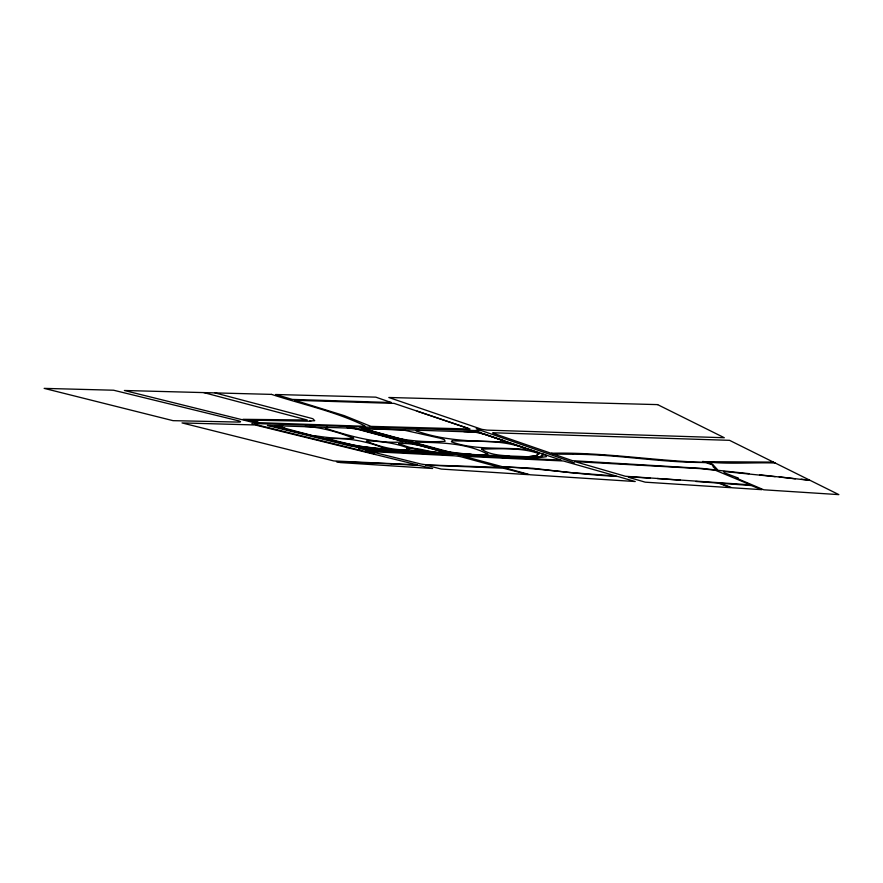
<?xml version="1.0" encoding="UTF-8"?>
<svg xmlns="http://www.w3.org/2000/svg" width="883" height="883" viewBox="0 0 883 883"><rect width="100%" height="100%" fill="white"/><g stroke="black" fill="none" stroke-linecap="round" stroke-linejoin="round"><path stroke-width="1.32" d="M462.847 454.403L454.844 453.994C484.922 454.8 516.5 461.39 546.345 456.654L546.169 455.352L542.736 454.138L540.341 456.754L531.246 457.582L443.288 453.421A271.291 24.084 6.6 0 0 426.666 452.637A194.724 18.19 6.8 0 0 411.357 452.129L409.524 452.074A87.87 9.658 7.7 0 1 395.606 451.39L372.008 449.315L359.127 447.217A138.686 15.673 7.2 0 1 344.425 443.84L270.871 425.562L267.372 425.44L350.209 445.948L361.169 447.813L270.871 425.562M560.804 460.109L460.098 455.374L447.405 452.052M327.096 427.129L325.33 427.869L328.333 429.248C352.405 436.82 377.604 443.752 403.101 441.986L399.171 440.187L359.911 429.535L347.229 427.769M418.818 430.12L415.816 430.672C444.281 441.18 475.418 441.357 505.396 441.82L503.785 440.628L485.109 434.337L475.264 432.195L463.774 431.61M369.646 428.531L366.511 429.006C391.059 439.204 418.63 442.957 445.12 441.301L444.403 439.668L440.429 438.277L404.326 430.209L361.765 428.354L478.818 432.217L539.049 452.902L539.005 453.873L535.65 456.014L528.189 456.776C490.098 454.811 450.871 456.776 414.546 442.968L415.617 442.173C439.911 442.626 465.926 442.703 487.891 454.215L482.758 454.734M282.67 425.716L277.77 426.213L285.077 428.288M527.902 456.754L536.334 455.573L539.016 453.63C521.169 447.228 500.297 448.95 481.423 449.061C489.259 454.613 499.491 455.319 508.818 455.904M403.134 450.065L405.065 449.999A33.554 3.499 7.3 0 1 405.805 449.977L407.284 449.977A46.457 4.801 7.2 0 1 414.668 450.253L419.006 450.518A31.523 3.3 7.3 0 1 419.635 450.562L424.999 451.268L411.268 450.783L423.332 451.941L421.644 451.511M402.913 450.065L399.878 450.131A31.843 3.4 7.6 0 1 396.412 450.043L396.213 450.043M773.365 462.107L704.336 461.677C727.647 464.513 751.643 462.262 775.175 463.001M361.445 446.964L363.542 447.129A18.576 1.898 7.6 0 1 365.672 447.383L368.686 447.747A22.66 2.395 7.6 0 0 371.18 448.034M422.438 451.533L433.752 452.405M254.679 423.531L480.54 430.705M382.902 448.928L384.083 448.983M471.213 454.215L450.959 453.045L361.743 428.387L364.436 429.359M466.732 454.546L471.081 454.756M440.142 452.924L446.511 453.233A82.483 9.36 7.5 0 0 448.409 453.31L451.334 454.16A8.079 0.861 7.2 0 1 452.361 454.977L381.059 451.334A26.258 2.737 7.6 0 1 375.705 450.805L358.465 448.531L362.637 448.089L383.189 450.705L449.259 453.741L451.842 454.502L388.09 451.533L360.915 448.266M473.277 454.866L519.546 457.471A52.803 6.104 7 0 0 525.948 457.681L534.91 457.56A45.618 5.254 6.9 0 0 539.745 457.008L542.328 456.058A68.951 7.98 7.1 0 0 542.957 454.491L542.736 454.138M439.579 452.902L434.182 452.46M650.23 478.189L630.506 476.886A6.634 0.695 6.3 0 0 628.42 477.273L645.241 482.173L730.683 487.67L718.42 483.089L695.848 481.467M304.922 426.423C321.699 427.273 338.255 432.195 353.752 438.266C340.683 439.105 327.427 437.747 314.503 435.65M379.789 448.752L379.635 448.741A42.031 4.503 7.7 0 1 377.769 448.608L377.505 448.586M657.217 478.509L680.34 480.175M374.955 448.387L374.58 448.354A21.865 2.307 7.6 0 1 372.438 448.167L371.853 448.1M477.571 432.041L560.826 460.043M749.005 473.652L718.111 470.33L712.438 464.149L703.828 461.544L702.515 461.5L712.504 464.866L713.287 466.975L716.621 470.054L701.687 468.398L572.526 460.694L493.189 433.255A4.57 0.585 6.9 0 1 492.857 432.758L729.524 440.33L809.667 480.131L801.146 479.215M779.236 476.864L810.307 480.451L838.85 494.623L763.773 489.8L735.705 477.869L738.177 478.023L724.336 472.791L723.74 471.467L775.186 476.688M759.546 474.767L795.373 478.84M388.354 449.348L388.156 449.326A8.002 0.828 7.5 0 0 384.171 449.006M388.608 449.381L389.513 449.502M251.887 423.597L374.657 453.851M444.502 451.268L376.666 432.891M215.044 392.902L312.825 418.708L314.745 420.716L309.767 420.959L310.783 421.279L249.58 420.076L258.52 422.471L242.968 419.315L307.24 420.01L203.807 392.604M353.355 428.123L405.827 442.24M360.043 427.769L463.917 455.948M362.129 447.493L363.134 447.802M361.732 447.372L361.136 447.162M417.107 411.136L470.043 429.028L370.915 426.368L344.304 415.661L294.69 400.286L394.138 403.388L468.056 428.299M476.169 428.785L574.303 462.858M394.646 449.966A7.881 0.828 7.5 0 1 391.456 449.745A10.486 1.104 7.5 0 1 389.646 449.513M425.529 465.076L441.279 469.061L528.52 474.668L503.288 468.2L425.529 465.076M417.251 464.822L333.763 460.937L182.019 422.924L255.132 424.966L417.229 464.844M452.228 440.794L451.356 441.798C473.641 449.977 498.442 447.273 521.687 449.171L525.981 448.719C502.846 439.447 476.743 441.61 452.228 440.794M407.063 448.398L409.293 449.69C394.513 450.716 379.9 446.754 366.324 441.224L366.953 440.882C381.511 441.202 396.357 443.178 409.9 448.696L407.946 449.734C362.339 451.29 318.443 436.644 274.756 425.705L356.18 428.321L445.838 452.582C433.089 454.292 420.253 446.997 407.063 448.398M499.734 467.328L430.407 465.076A9.018 0.872 7.3 0 1 420.893 464.016L365.187 450.187L372.803 451.312A7.373 0.751 7.6 0 0 377.405 451.908L453.641 455.783A5.717 0.607 7.2 0 1 461.654 456.941L499.734 467.328M750.572 484.877L625.473 476.279L574.8 461.577L699.733 468.575L715.34 470.242L750.572 484.877M384.822 448.321L378.973 448.476L357.394 446.081L327.692 438.807C347.063 437.383 366.732 441.323 384.822 448.321M501.721 466.93L530.043 474.767L635.252 481.533L617.636 476.445C578.884 474.624 540.506 468.067 501.721 466.93M444.822 452.427C429.27 452.968 413.089 449.028 398.597 443.663C414.392 442.427 429.866 448.244 444.822 452.427M615.87 475.981L569.59 472.526L532.791 468.277L502.582 466.754L463.663 456.29L563.354 460.981L615.926 475.926M391.246 402.527L292.284 399.403L275.595 394.502L375.794 397.151L391.246 402.527M720.903 483.277L720.274 483.299L731.797 487.736L761.897 489.679L751.29 485.562L720.903 483.277M573.133 454.259L553.95 454.105L551.522 453.233C603.023 452.052 654.193 460.849 705.418 462.482C661.135 462.758 617.383 454.27 573.133 454.259M211.059 421.478L173.024 420.661L44.15 388.377L113.576 390.22L238.443 420.794A9.161 0.993 8.3 0 1 237.737 422.063L211.059 421.478M271.556 394.392L124.348 390.496L253.244 422.471L364.127 426.268A5.177 0.629 7.7 0 0 364.723 425.783C335.154 411.379 302.67 404.546 271.556 394.392M657.603 404.613L388.818 397.493L481.952 429.381L487.129 430.131L724.303 437.736L657.603 404.613M391.169 463.851L336.434 461.61L340.253 462.571L432.637 468.509L419.259 465.473L391.169 463.851"/></g></svg>
